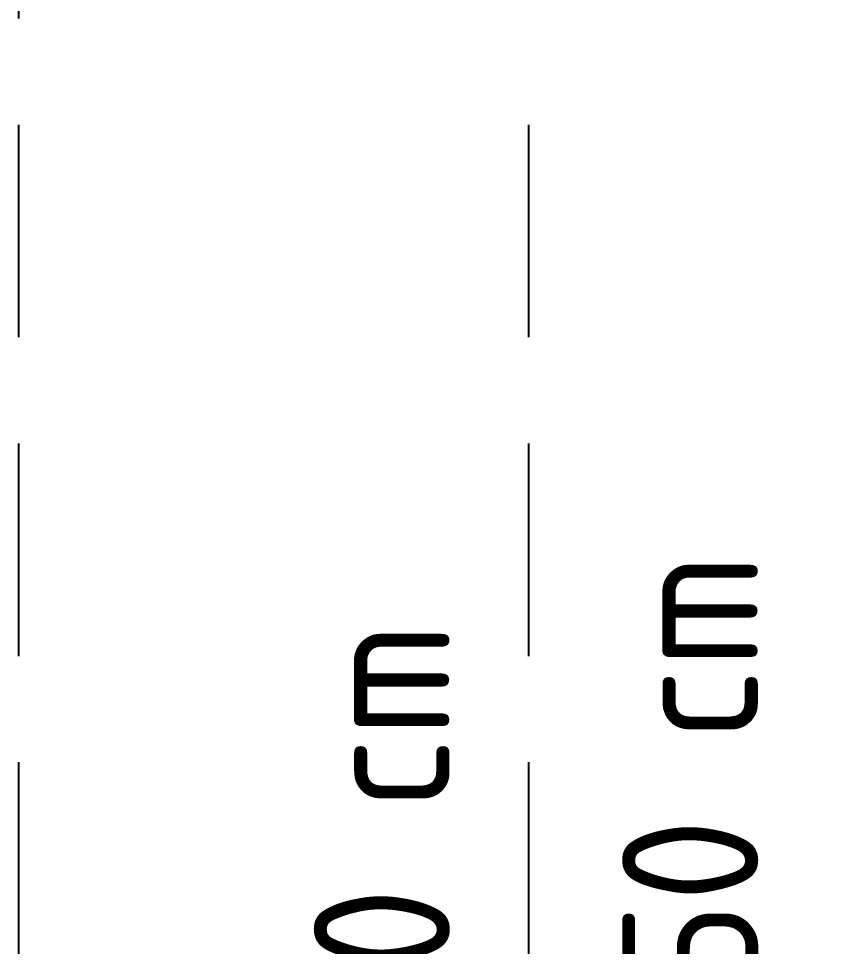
# Model space of a CAD drawing. Header units: centimetres. Extents: x 31 to 22766, y 238 to 3306.
# Drawn here: x 557 to 605.4, y 2047.4 to 2102 of the extents above; entities that cross this region are included whole.
import ezdxf

# ---------------------------------------------------------------- set-up
doc = ezdxf.new("R2010")
doc.units = ezdxf.units.CM
doc.linetypes.add('ACAD_ISO07W100', pattern=[3, 0, -3])
doc.linetypes.add('HIDDEN', pattern=[0.375, 0.25, -0.125])
doc.layers.add('00_BORDA_SIVA', color=5, linetype='Continuous', lineweight=25)
doc.layers.add('YAZI1', color=8, linetype='Continuous', lineweight=5)
doc.layers.add('izdüşüm', color=8, linetype='ACAD_ISO07W100')
doc.styles.add('style1', font='GENISO.shx', dxfattribs={"height": 80})

# ---------------------------------------------------------------- blocks, each defined once
blk = doc.blocks.new('DUVAR PLANI')
at = {"layer": '00_BORDA_SIVA', "color": 251, "linetype": 'HIDDEN', "ltscale": 50}
blk.add_line((34865.638, 6472.619), (34865.638, 6622.619), dxfattribs=at)

msp = doc.modelspace()

# ---------------------------------------------------------------- linework, layer by layer
at = {"layer": 'izdüşüm', "color": 251, "linetype": 'HIDDEN', "ltscale": 50}
msp.add_lwpolyline([(557.025, 772.025), (3737.025, 772.025), (3737.025, 2302.025), (557.025, 2302.025)], close=True, dxfattribs=at)

# ---------------------------------------------------------------- block references
msp.add_blockref('DUVAR PLANI', (-34278.613, -4520.594))

# ---------------------------------------------------------------- texts
at = {"layer": 'YAZI1', "char_height": 8, "width": 1131.57266, "attachment_point": 1, "rotation": 90, "style": 'style1'}
for s, insert in [('\\pxsm1,qc;lento altı h: 250 cm', (592.523, 1460.818)), ('\\pxsm1,qc;parapet h: 100 cm', (574.388, 1460.818))]:
    msp.add_mtext(s, dxfattribs=dict(at, insert=insert))

doc.saveas('drawing.dxf')
